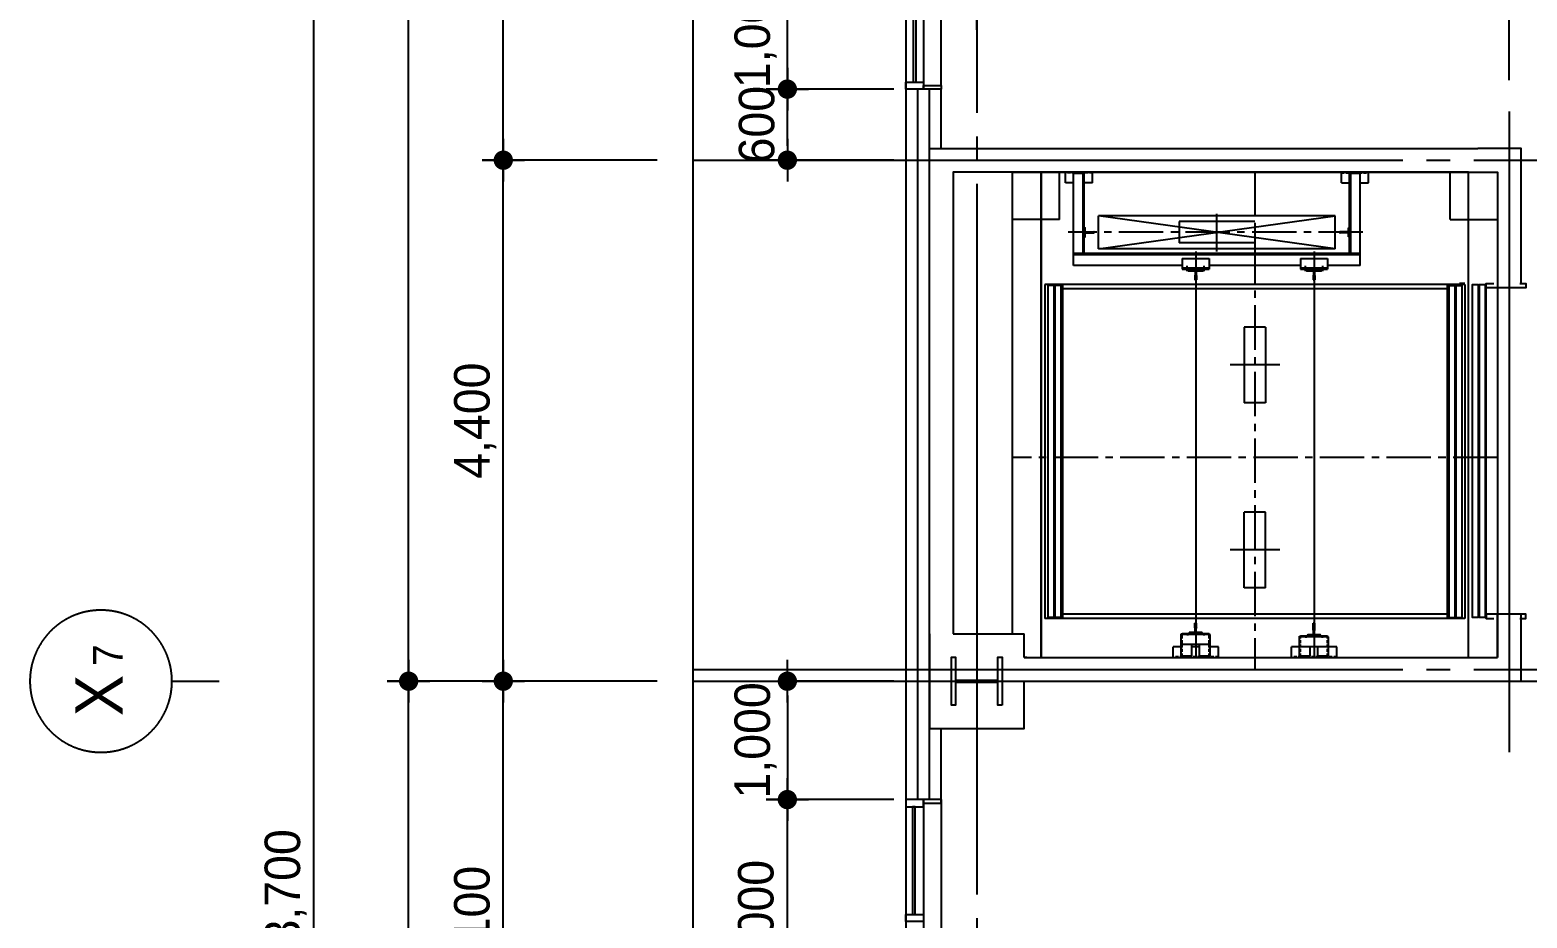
# Model space of a CAD drawing. Extents: x 14327773 to 14405935, y -1804798 to -1750552.
# Drawn here: x 14327773 to 14340423, y -1778549 to -1771049 of the extents above; entities that cross this region are included whole.
import ezdxf

# ---------------------------------------------------------------- set-up
doc = ezdxf.new("R2010")
doc.units = 0
doc.header["$LTSCALE"] = 100
doc.header["$MEASUREMENT"] = 0
doc.header["$PDSIZE"] = -10
for name, pattern in [('CEN', [66, 60, -2, 2, -2]), ('CENTER', [7.5, 5, -1, 0.5, -1]), ('CENTER2', [1.125, 0.75, -0.125, 0.125, -0.125]), ('HIDDEN', [0.375, 0.25, -0.125])]:
    doc.linetypes.add(name, pattern=pattern)
doc.layers.get('0').update_dxf_attribs({"linetype": 'CONTINUOUS'})
doc.layers.get('Defpoints').update_dxf_attribs({"linetype": 'CONTINUOUS'})
for name, color, linetype in [('0-내벽고정식', 7, 'CONTINUOUS'), ('AXIS', 7, 'CEN'), ('CEN', 1, 'CEN'), ('COL', 2, 'CONTINUOUS'), ('col2', 3, 'CONTINUOUS'), ('DIM', 7, 'CONTINUOUS'), ('HOISTWAY', 9, 'CONTINUOUS'), ('WALL', 2, 'CONTINUOUS'), ('WALL-1', 7, 'CONTINUOUS'), ('WID', 4, 'CONTINUOUS'), ('WINE', 8, 'CONTINUOUS')]:
    doc.layers.add(name, color=color, linetype=linetype)
doc.styles.add('굴림', font='H2HDRM.TTF')
doc.styles.add('돋음', font='Dotum.ttf', dxfattribs={"height": 3})
doc.dimstyles.new('DIM100', dxfattribs={"dimtxt": 300, "dimasz": 120, "dimexe": 1, "dimexo": 100, "dimgap": 60, "dimtad": 1, "dimdec": 4, "dimzin": 0, "dimdsep": 46, "dimlunit": 6, "dimtxsty": '굴림', "dimblk": 'DOTT', "dimcen": 0.09, "dimadec": 0, "dimazin": 0, "dimtfac": 1, "dimtdec": 4, "dimtofl": 0, "dimtmove": 2, "dimatfit": 2, "dimldrblk": 'DOTT', "dimfxl": 1, "dimtolj": 1, "dimtzin": 0, "dimarcsym": 0})
doc.dimstyles.new('DIM50', dxfattribs={"dimscale": 50, "dimtxt": 3, "dimasz": 1.2, "dimexe": 1, "dimexo": 1, "dimgap": 0.6, "dimtad": 1, "dimdec": 4, "dimzin": 0, "dimdsep": 46, "dimlunit": 6, "dimtxsty": '굴림', "dimblk": 'DOTT', "dimcen": 0.09, "dimadec": 0, "dimazin": 0, "dimtfac": 1, "dimtdec": 4, "dimtofl": 0, "dimtmove": 2, "dimatfit": 2, "dimldrblk": 'DOTT', "dimfxl": 1, "dimtolj": 1, "dimtzin": 0, "dimarcsym": 0})

# ---------------------------------------------------------------- blocks, each defined once
blk = doc.blocks.new('DOTT')
for p, q in [((0, 1.5), (0, -1.5)), ((-1.5, 0), (1.5, 0))]:
    blk.add_line(p, q)
at = {"color": 6, "const_width": 0.68}
blk.add_lwpolyline([(-0.34, 0, 1), (0.34, 0, 1)], format="xyb", close=True, dxfattribs=at)
blk = doc.blocks.new('*D25')
at = {"layer": 'Defpoints', "color": 0, "lineweight": -3}
for p in [(14330173, -1761549), (14333373, -1761549), (14333373, -1795249)]:
    blk.add_point(p, dxfattribs=at)
at = {"layer": 'DIM', "color": 7, "lineweight": -2}
for p, q in [((14333073, -1761549), (14330073, -1761549)), ((14330173, -1795129), (14330173, -1761669)), ((14333073, -1795249), (14330073, -1795249))]:
    blk.add_line(p, q, dxfattribs=at)
at = {"layer": 'DIM', "color": 7, "lineweight": -2, "xscale": 120, "yscale": 120, "zscale": 120}
for p, rotation in [((14330173, -1761549), 90), ((14330173, -1795249), 270)]:
    blk.add_blockref('DOTT', p, dxfattribs=dict(at, rotation=rotation))
at = {"layer": 'DIM', "color": 3, "insert": (14329934, -1778399), "char_height": 300, "attachment_point": 5, "rotation": 90, "style": '굴림'}
blk.add_mtext('\\A1;33,700', dxfattribs=at)
blk = doc.blocks.new('*D26')
at = {"layer": 'Defpoints', "color": 0, "lineweight": -3}
for p in [(14330973, -1761549), (14333373, -1761549), (14332223, -1776549)]:
    blk.add_point(p, dxfattribs=at)
at = {"layer": 'DIM', "color": 7, "lineweight": -2}
for p, q in [((14333073, -1761549), (14330873, -1761549)), ((14330973, -1776429), (14330973, -1761669)), ((14331923, -1776549), (14330873, -1776549))]:
    blk.add_line(p, q, dxfattribs=at)
at = {"layer": 'DIM', "color": 7, "lineweight": -2, "xscale": 120, "yscale": 120, "zscale": 120}
for p, rotation in [((14330973, -1761549), 90), ((14330973, -1776549), 270)]:
    blk.add_blockref('DOTT', p, dxfattribs=dict(at, rotation=rotation))
at = {"layer": 'DIM', "color": 3, "insert": (14330735, -1769049), "char_height": 300, "attachment_point": 5, "rotation": 90, "style": '굴림'}
blk.add_mtext('\\A1;15,000', dxfattribs=at)
blk = doc.blocks.new('*D27')
at = {"layer": 'Defpoints', "color": 0, "lineweight": -3}
for p in [(14331773, -1772149), (14333373, -1772149), (14333373, -1776549)]:
    blk.add_point(p, dxfattribs=at)
at = {"layer": 'DIM', "color": 7, "lineweight": -2}
for p, q in [((14333073, -1772149), (14331673, -1772149)), ((14331773, -1776429), (14331773, -1772269)), ((14333073, -1776549), (14331673, -1776549))]:
    blk.add_line(p, q, dxfattribs=at)
at = {"layer": 'DIM', "color": 7, "lineweight": -2, "xscale": 120, "yscale": 120, "zscale": 120}
for p, rotation in [((14331773, -1772149), 90), ((14331773, -1776549), 270)]:
    blk.add_blockref('DOTT', p, dxfattribs=dict(at, rotation=rotation))
at = {"layer": 'DIM', "color": 3, "insert": (14331535, -1774349), "char_height": 300, "attachment_point": 5, "rotation": 90, "style": '굴림'}
blk.add_mtext('\\A1;4,400', dxfattribs=at)
blk = doc.blocks.new('*D28')
at = {"layer": 'Defpoints', "color": 0, "lineweight": -3}
for p in [(14330973, -1776549), (14333373, -1776549), (14333373, -1791549)]:
    blk.add_point(p, dxfattribs=at)
at = {"layer": 'DIM', "color": 7, "lineweight": -2}
for p, q in [((14333073, -1776549), (14330873, -1776549)), ((14330973, -1791429), (14330973, -1776669)), ((14333073, -1791549), (14330873, -1791549))]:
    blk.add_line(p, q, dxfattribs=at)
at = {"layer": 'DIM', "color": 7, "lineweight": -2, "xscale": 120, "yscale": 120, "zscale": 120}
for p, rotation in [((14330973, -1776549), 90), ((14330973, -1791549), 270)]:
    blk.add_blockref('DOTT', p, dxfattribs=dict(at, rotation=rotation))
at = {"layer": 'DIM', "color": 3, "insert": (14330735, -1784049), "char_height": 300, "attachment_point": 5, "rotation": 90, "style": '굴림'}
blk.add_mtext('\\A1;15,000', dxfattribs=at)
blk = doc.blocks.new('*D30')
at = {"layer": 'Defpoints', "color": 0, "lineweight": -3}
for p in [(14331773, -1776549), (14333373, -1776549), (14333373, -1780649)]:
    blk.add_point(p, dxfattribs=at)
at = {"layer": 'DIM', "color": 7, "lineweight": -2}
for p, q in [((14333073, -1776549), (14331673, -1776549)), ((14331773, -1780529), (14331773, -1776669)), ((14333073, -1780649), (14331673, -1780649))]:
    blk.add_line(p, q, dxfattribs=at)
at = {"layer": 'DIM', "color": 7, "lineweight": -2, "xscale": 120, "yscale": 120, "zscale": 120}
for p, rotation in [((14331773, -1776549), 90), ((14331773, -1780649), 270)]:
    blk.add_blockref('DOTT', p, dxfattribs=dict(at, rotation=rotation))
at = {"layer": 'DIM', "color": 3, "insert": (14331535, -1778599), "char_height": 300, "attachment_point": 5, "rotation": 90, "style": '굴림'}
blk.add_mtext('\\A1;4,100', dxfattribs=at)
blk = doc.blocks.new('*D133')
at = {"layer": 'Defpoints', "color": 0, "lineweight": -3, "ltscale": 3}
for p in [(14335173, -1776549), (14334173, -1777549), (14335173, -1777549)]:
    blk.add_point(p, dxfattribs=at)
at = {"layer": 'DIM', "color": 7, "lineweight": -2, "ltscale": 3}
for p, q in [((14335073, -1776549), (14334172, -1776549)), ((14334173, -1776669), (14334173, -1777429)), ((14335073, -1777549), (14334172, -1777549))]:
    blk.add_line(p, q, dxfattribs=at)
at = {"layer": 'DIM', "color": 7, "lineweight": -2, "ltscale": 3, "xscale": 120, "yscale": 120, "zscale": 120}
for p, rotation in [((14334173, -1776549), 90), ((14334173, -1777549), 270)]:
    blk.add_blockref('DOTT', p, dxfattribs=dict(at, rotation=rotation))
at = {"layer": 'DIM', "color": 3, "ltscale": 3, "insert": (14333904, -1777049), "char_height": 300, "attachment_point": 5, "rotation": 90, "style": '굴림'}
blk.add_mtext('\\A1;1,000', dxfattribs=at)
blk = doc.blocks.new('*D134')
at = {"layer": 'Defpoints', "color": 0, "lineweight": -3, "ltscale": 3}
for p in [(14334173, -1777549), (14335173, -1777549), (14335173, -1779549)]:
    blk.add_point(p, dxfattribs=at)
at = {"layer": 'DIM', "color": 7, "lineweight": -2, "ltscale": 3}
for p, q in [((14335073, -1777549), (14334172, -1777549)), ((14334173, -1779429), (14334173, -1777669)), ((14335073, -1779549), (14334172, -1779549))]:
    blk.add_line(p, q, dxfattribs=at)
at = {"layer": 'DIM', "color": 7, "lineweight": -2, "ltscale": 3, "xscale": 120, "yscale": 120, "zscale": 120}
for p, rotation in [((14334173, -1777549), 90), ((14334173, -1779549), 270)]:
    blk.add_blockref('DOTT', p, dxfattribs=dict(at, rotation=rotation))
at = {"layer": 'DIM', "color": 3, "ltscale": 3, "insert": (14333934, -1778549), "char_height": 300, "attachment_point": 5, "rotation": 90, "style": '굴림'}
blk.add_mtext('\\A1;2,000', dxfattribs=at)
blk = doc.blocks.new('*D137')
at = {"layer": 'Defpoints', "color": 0, "lineweight": -3, "ltscale": 3}
for p in [(14334173, -1771549), (14335173, -1771549), (14335173, -1772149)]:
    blk.add_point(p, dxfattribs=at)
at = {"layer": 'DIM', "color": 7, "lineweight": -2, "ltscale": 3}
for p, q in [((14335073, -1771549), (14334172, -1771549)), ((14334173, -1772029), (14334173, -1771669)), ((14335073, -1772149), (14334172, -1772149))]:
    blk.add_line(p, q, dxfattribs=at)
at = {"layer": 'DIM', "color": 7, "lineweight": -2, "ltscale": 3, "xscale": 120, "yscale": 120, "zscale": 120}
for p, rotation in [((14334173, -1771549), 90), ((14334173, -1772149), 270)]:
    blk.add_blockref('DOTT', p, dxfattribs=dict(at, rotation=rotation))
at = {"layer": 'DIM', "color": 3, "ltscale": 3, "insert": (14333915, -1771849), "char_height": 300, "attachment_point": 5, "rotation": 90, "style": '굴림'}
blk.add_mtext('\\A1;600', dxfattribs=at)
blk = doc.blocks.new('BOMBOM_S')
at = {"color": 7}
blk.add_line((0, 0.4), (0, 0), dxfattribs=at)
blk.add_lwpolyline([(-0.6, 1, 1), (0.6, 1, 1), (-0.6, 1, 1)], format="xyb", dxfattribs=at)
at = {"color": 1, "style": '돋음'}
for tag, p, height in [('X', (-0.295, 0.816), 0.4), ('N', (0.129, 0.816), 0.25)]:
    blk.add_attdef(tag, p, '', height=height, dxfattribs=at)
blk = doc.blocks.new('*D159')
at = {"layer": 'Defpoints', "color": 0, "lineweight": -3}
for p in [(14331773, -1761549), (14333373, -1761549), (14333373, -1772149)]:
    blk.add_point(p, dxfattribs=at)
at = {"layer": 'DIM', "color": 7, "lineweight": -2}
for p, q in [((14333073, -1761549), (14331673, -1761549)), ((14331773, -1772029), (14331773, -1761669)), ((14333073, -1772149), (14331673, -1772149))]:
    blk.add_line(p, q, dxfattribs=at)
at = {"layer": 'DIM', "color": 7, "lineweight": -2, "xscale": 120, "yscale": 120, "zscale": 120}
for p, rotation in [((14331773, -1761549), 90), ((14331773, -1772149), 270)]:
    blk.add_blockref('DOTT', p, dxfattribs=dict(at, rotation=rotation))
at = {"layer": 'DIM', "color": 3, "insert": (14331534, -1766849), "char_height": 300, "attachment_point": 5, "rotation": 90, "style": '굴림'}
blk.add_mtext('\\A1;10,600', dxfattribs=at)
blk = doc.blocks.new('aw-1000-300')
at = {"layer": 'WID', "color": 8}
for p, q in [((970, 300), (0, 300)), ((0, 150), (1000, 150)), ((0, 0), (1000, 0))]:
    blk.add_line(p, q, dxfattribs=at)
at = {"layer": 'WID'}
for points in [[(0, 300), (30, 300), (30, 150), (0, 150)], [(970, 300), (1000, 300), (1000, 150), (970, 150)], [(60, 150), (0, 150), (0, 0), (60, 0)], [(940, 150), (1000, 150), (1000, 0), (940, 0)], [(60, 63), (940, 63), (940, 87), (60, 87)]]:
    blk.add_lwpolyline(points, close=True, dxfattribs=at)
blk = doc.blocks.new('*D178')
at = {"layer": 'Defpoints', "color": 0, "lineweight": -3, "ltscale": 3}
for p in [(14334173, -1770549), (14335173, -1770549), (14335173, -1771549)]:
    blk.add_point(p, dxfattribs=at)
at = {"layer": 'DIM', "color": 7, "lineweight": -2, "ltscale": 3}
for p, q in [((14335073, -1770549), (14334172, -1770549)), ((14334173, -1771429), (14334173, -1770669)), ((14335073, -1771549), (14334172, -1771549))]:
    blk.add_line(p, q, dxfattribs=at)
at = {"layer": 'DIM', "color": 7, "lineweight": -2, "ltscale": 3, "xscale": 120, "yscale": 120, "zscale": 120}
for p, rotation in [((14334173, -1770549), 90), ((14334173, -1771549), 270)]:
    blk.add_blockref('DOTT', p, dxfattribs=dict(at, rotation=rotation))
at = {"layer": 'DIM', "color": 3, "ltscale": 3, "insert": (14333904, -1771049), "char_height": 300, "attachment_point": 5, "rotation": 90, "style": '굴림'}
blk.add_mtext('\\A1;1,000', dxfattribs=at)
blk = doc.blocks.new('*D186')
at = {"layer": 'Defpoints', "color": 0, "lineweight": -3}
for p in [(14340273, -1770549), (14335773, -1771349), (14340273, -1771773)]:
    blk.add_point(p, dxfattribs=at)
at = {"layer": 'DIM', "color": 7, "lineweight": -2}
for p, q in [((14335773, -1771049), (14335773, -1770449)), ((14340273, -1771473), (14340273, -1770449)), ((14335893, -1770549), (14340153, -1770549))]:
    blk.add_line(p, q, dxfattribs=at)
at = {"layer": 'DIM', "color": 7, "lineweight": -2, "xscale": 120, "yscale": 120, "zscale": 120, "rotation": 180}
blk.add_blockref('DOTT', (14335773, -1770549), dxfattribs=at)
at = {"layer": 'DIM', "color": 7, "lineweight": -2, "xscale": 120, "yscale": 120, "zscale": 120}
blk.add_blockref('DOTT', (14340273, -1770549), dxfattribs=at)
at = {"layer": 'DIM', "color": 3, "insert": (14338023, -1770311), "char_height": 300, "attachment_point": 5, "style": '굴림'}
blk.add_mtext('\\A1;4,500', dxfattribs=at)
blk = doc.blocks.new('*D187')
at = {"layer": 'Defpoints', "color": 0, "lineweight": -3}
for p in [(14345773, -1770549), (14340273, -1771773), (14345773, -1771773)]:
    blk.add_point(p, dxfattribs=at)
at = {"layer": 'DIM', "color": 7, "lineweight": -2}
for p, q in [((14340273, -1771473), (14340273, -1770449)), ((14345773, -1771473), (14345773, -1770449)), ((14340393, -1770549), (14345653, -1770549))]:
    blk.add_line(p, q, dxfattribs=at)
at = {"layer": 'DIM', "color": 7, "lineweight": -2, "xscale": 120, "yscale": 120, "zscale": 120, "rotation": 180}
blk.add_blockref('DOTT', (14340273, -1770549), dxfattribs=at)
at = {"layer": 'DIM', "color": 7, "lineweight": -2, "xscale": 120, "yscale": 120, "zscale": 120}
blk.add_blockref('DOTT', (14345773, -1770549), dxfattribs=at)
at = {"layer": 'DIM', "color": 3, "insert": (14343023, -1770311), "char_height": 300, "attachment_point": 5, "style": '굴림'}
blk.add_mtext('\\A1;5,500', dxfattribs=at)

msp = doc.modelspace()

# ---------------------------------------------------------------- linework, layer by layer
at = {"linetype": 'Continuous'}
for p, q in [((14336592.2125, -1772259.19177), (14336682.2125, -1772259.19177)), ((14339014.2125, -1772259.19177), (14338924.2125, -1772259.19177)), ((14337654.78091, -1776258.9402), (14337591.64315, -1776258.9402)), ((14338654.7809, -1776258.9402), (14338591.64315, -1776258.9402)), ((14338654.7809, -1776258.9402), (14338591.64315, -1776258.9402))]:
    msp.add_line(p, q, dxfattribs=at)
for p, q in [((14339898.21251, -1773191.19177), (14339851.92742, -1773191.19177)), ((14340173.21251, -1776349.19178), (14340173.21251, -1775983.11055)), ((14336195.71251, -1776348.9402), (14336173.21251, -1776348.9402))]:
    msp.add_line(p, q)
at = {"layer": '0-내벽고정식'}
for p, q in [((14335473.21251, -1772049.19177), (14335473.21251, -1771549.19177)), ((14335473.21251, -1777549.19177), (14335473.21251, -1776949.19177))]:
    msp.add_line(p, q, dxfattribs=at)
at = {"layer": 'CEN', "linetype": 'CEN'}
for p, q in [((14335773.21251, -1759149.19177), (14335773.21251, -1799049.19177)), ((14335773.21251, -1759149.19177), (14335773.21251, -1799049.19177)), ((14340273.21251, -1771736.57458), (14340273.21251, -1777149.19177)), ((14333373.21251, -1772149.19177), (14340773.21251, -1772149.19177)), ((14333373.21251, -1776449.19178), (14340773.21251, -1776449.19178)), ((14333373.21251, -1776549.19177), (14397373.21251, -1776549.19177))]:
    msp.add_line(p, q, dxfattribs=at)
at = {"layer": 'COL'}
for p, q in [((14335573.21251, -1776149.19177), (14336173.21251, -1776149.19177)), ((14336173.21251, -1776348.9402), (14340173.21251, -1776349.19178)), ((14336173.21251, -1776549.19178), (14340008.21251, -1776549.19178))]:
    msp.add_line(p, q, dxfattribs=at)
for points in [[(14335373.21251, -1776149.19177), (14335373.21251, -1776949.19177), (14336173.21251, -1776949.19177), (14336173.21251, -1776549.19177)], [(14336173.21251, -1776348.9402), (14336173.21251, -1776149.19177)]]:
    msp.add_lwpolyline(points, dxfattribs=at)
at = {"layer": 'col2'}
msp.add_lwpolyline([(14335987.21251, -1776752.69177), (14335952.21251, -1776752.69177), (14335952.21251, -1776559.19177), (14335594.21251, -1776559.19177), (14335594.21251, -1776752.69177), (14335559.21251, -1776752.69177), (14335559.21251, -1776345.69177), (14335594.21251, -1776345.69177), (14335594.21251, -1776539.19177), (14335952.21251, -1776539.19177), (14335952.21251, -1776345.69177), (14335987.21251, -1776345.69177)], close=True, dxfattribs=at)
at = {"layer": 'Defpoints'}
for p, q in [((14336073.21251, -1772249.19177), (14336073.21251, -1775812.44709)), ((14336318.21251, -1772249.19177), (14336073.21251, -1772249.19177)), ((14336318.21251, -1775812.44709), (14336318.21251, -1772249.19177)), ((14336473.21252, -1772649.19177), (14336473.21252, -1772249.19177)), ((14339773.2125, -1772649.19177), (14339773.2125, -1772249.19177)), ((14339928.21251, -1775812.44709), (14339928.21251, -1772249.19177)), ((14339928.21251, -1772249.19177), (14340173.21251, -1772249.19177)), ((14340173.21251, -1772249.19177), (14340173.21251, -1775983.11055)), ((14336473.21252, -1772649.19177), (14336073.21252, -1772649.19177)), ((14338123.2125, -1772668.19177), (14337483.2125, -1772668.19177)), ((14337483.2125, -1772668.19177), (14337483.2125, -1772848.19177)), ((14338123.2125, -1772678.19177), (14338123.2125, -1772838.19177)), ((14339773.2125, -1772649.19177), (14340173.2125, -1772649.19177)), ((14338123.2125, -1772848.19177), (14337483.2125, -1772848.19177)), ((14337623.2125, -1772919.58154), (14337623.2125, -1775812.44709)), ((14338623.2125, -1772919.58154), (14338623.2125, -1775812.44709)), ((14338033.2125, -1773558.19177), (14338033.2125, -1774198.19177)), ((14338213.2125, -1773558.19177), (14338033.2125, -1773558.19177)), ((14338213.2125, -1773558.19177), (14338213.2125, -1774198.19177)), ((14338333.2125, -1773878.19177), (14337913.2125, -1773878.19177)), ((14338333.2125, -1773878.19177), (14337913.2125, -1773878.19177)), ((14338213.2125, -1774198.19177), (14338033.2125, -1774198.19177)), ((14338033.2125, -1775760.19177), (14338033.2125, -1775120.19177)), ((14338213.2125, -1775120.19177), (14338033.2125, -1775120.19177)), ((14338213.2125, -1775760.19177), (14338213.2125, -1775120.19177)), ((14338333.2125, -1775440.19177), (14337913.2125, -1775440.19177)), ((14338333.2125, -1775440.19177), (14337913.2125, -1775440.19177)), ((14338213.2125, -1775760.19177), (14338033.2125, -1775760.19177)), ((14336073.21251, -1775812.19551), (14336073.21251, -1776149.19177)), ((14336318.21251, -1776349.19178), (14336318.21251, -1775812.44709)), ((14337623.2125, -1775812.19551), (14337623.2125, -1776348.9402)), ((14338623.2125, -1775812.19551), (14338623.2125, -1776348.9402)), ((14339928.21251, -1776348.9402), (14339928.21251, -1775812.19551)), ((14340173.21251, -1775983.11055), (14340173.21251, -1776348.9402)), ((14336173.21251, -1776348.9402), (14336318.21251, -1776348.9402))]:
    msp.add_line(p, q, dxfattribs=at)
at = {"layer": 'Defpoints', "color": 76}
msp.add_lwpolyline([(14333373.21251, -1799049.19177), (14397373.21251, -1799049.19177), (14397373.21251, -1759149.19177), (14333373.21251, -1759149.19177)], close=True, dxfattribs=at)
at = {"layer": 'Defpoints'}
for points in [[(14339928.21251, -1775812.44709), (14339928.21251, -1772249.19177), (14336318.21251, -1772249.19177), (14336318.21251, -1775812.44709)], [(14336318.21251, -1775812.19551), (14336318.21251, -1776348.9402), (14339928.21251, -1776348.9402), (14339928.21251, -1775812.19551)]]:
    msp.add_lwpolyline(points, dxfattribs=at)
at = {"layer": 'HOISTWAY'}
for p, q in [((14336318.21251, -1775812.44709), (14336318.21251, -1772249.19177)), ((14336522.2125, -1772339.19177), (14336522.2125, -1772249.19177)), ((14336592.2125, -1772938.19177), (14336592.2125, -1772259.19177)), ((14336592.2125, -1773038.19177), (14336592.2125, -1772259.19177)), ((14336682.2125, -1772259.19177), (14336592.2125, -1772259.19177)), ((14336682.2125, -1772938.19177), (14336682.2125, -1772259.19177)), ((14336752.2125, -1772339.19177), (14336752.2125, -1772249.19177)), ((14338854.2125, -1772339.19177), (14338854.2125, -1772249.19177)), ((14338924.2125, -1772938.19177), (14338924.2125, -1772259.19177)), ((14338924.2125, -1772259.19177), (14339014.2125, -1772259.19177)), ((14339014.2125, -1773038.19177), (14339014.2125, -1772259.19177)), ((14339084.2125, -1772339.19177), (14339084.2125, -1772249.19177)), ((14336592.2125, -1772339.19177), (14336522.2125, -1772339.19177)), ((14336752.2125, -1772339.19177), (14336682.2125, -1772339.19177)), ((14338854.2125, -1772339.19177), (14338924.2125, -1772339.19177)), ((14339014.2125, -1772339.19177), (14339084.2125, -1772339.19177)), ((14338803.2125, -1772618.19177), (14336803.2125, -1772618.19177)), ((14336803.2125, -1772898.19177), (14336803.2125, -1772618.19177)), ((14338803.2125, -1772898.19177), (14338803.2125, -1772618.19177)), ((14336682.2125, -1772719.19177), (14336689.2125, -1772719.19177)), ((14336690.7125, -1772753.19177), (14336690.7125, -1772720.69177)), ((14336690.7125, -1772795.69177), (14336690.7125, -1772763.19177)), ((14336692.2125, -1772754.69177), (14336710.7125, -1772754.69177)), ((14336692.2125, -1772761.69177), (14336710.7125, -1772761.69177)), ((14336712.2125, -1772753.19177), (14336762.7125, -1772753.19177)), ((14336712.2125, -1772763.19177), (14336762.7125, -1772763.19177)), ((14336764.2125, -1772761.69177), (14336764.2125, -1772754.69177)), ((14338842.2125, -1772761.69177), (14338842.2125, -1772754.69177)), ((14338894.2125, -1772753.19177), (14338843.7125, -1772753.19177)), ((14338894.2125, -1772763.19177), (14338843.7125, -1772763.19177)), ((14338914.2125, -1772754.69177), (14338895.7125, -1772754.69177)), ((14338914.2125, -1772761.69177), (14338895.7125, -1772761.69177)), ((14338915.7125, -1772753.19177), (14338915.7125, -1772720.69177)), ((14338915.7125, -1772795.69177), (14338915.7125, -1772763.19177)), ((14338924.2125, -1772719.19177), (14338917.2125, -1772719.19177)), ((14339928.21251, -1775812.44709), (14339928.21251, -1772649.19177)), ((14336682.2125, -1772797.19177), (14336689.2125, -1772797.19177)), ((14338924.2125, -1772797.19177), (14338917.2125, -1772797.19177)), ((14339014.2125, -1772938.19177), (14336592.2125, -1772938.19177)), ((14338803.2125, -1772898.19177), (14336803.2125, -1772898.19177)), ((14337508.2125, -1772978.19177), (14337738.2125, -1772978.19177)), ((14337508.2125, -1772978.19177), (14337508.2125, -1773068.19177)), ((14337738.2125, -1772978.19177), (14337738.2125, -1773068.19177)), ((14338508.2125, -1772978.19177), (14338738.2125, -1772978.19177)), ((14338508.2125, -1772978.19177), (14338508.2125, -1773068.19177)), ((14338738.2125, -1772978.19177), (14338738.2125, -1773068.19177)), ((14337508.2125, -1773038.19177), (14336592.2125, -1773038.19177)), ((14337508.2125, -1773068.19177), (14337738.2125, -1773068.19177)), ((14337559.7125, -1773068.19177), (14337559.7125, -1773080.94177)), ((14337562.9625, -1773084.19177), (14337615.2125, -1773084.19177)), ((14337615.2125, -1773122.69985), (14337615.2125, -1773159.19177)), ((14337618.4625, -1773087.44177), (14337618.4625, -1773119.44985)), ((14337627.9625, -1773087.44177), (14337627.9625, -1773119.44985)), ((14337631.2125, -1773084.19177), (14337683.4625, -1773084.19177)), ((14337631.2125, -1773122.69985), (14337631.2125, -1773159.19177)), ((14337686.7125, -1773068.19177), (14337686.7125, -1773080.94177)), ((14338508.2125, -1773038.19177), (14337738.2125, -1773038.19177)), ((14338508.2125, -1773038.19177), (14337837.97846, -1773038.19177)), ((14338508.2125, -1773068.19177), (14338738.2125, -1773068.19177)), ((14338559.7125, -1773068.19177), (14338559.7125, -1773080.94177)), ((14338562.9625, -1773084.19177), (14338615.2125, -1773084.19177)), ((14338615.2125, -1773122.69985), (14338615.2125, -1773159.19177)), ((14338618.4625, -1773087.44177), (14338618.4625, -1773119.44985)), ((14338627.9625, -1773087.44177), (14338627.9625, -1773119.44985)), ((14338631.2125, -1773084.19177), (14338683.4625, -1773084.19177)), ((14338631.2125, -1773122.69985), (14338631.2125, -1773159.19177)), ((14338686.7125, -1773068.19177), (14338686.7125, -1773080.94177)), ((14339014.2125, -1773038.19177), (14338738.2125, -1773038.19177)), ((14336348.21251, -1773199.19177), (14336348.21251, -1775812.44709)), ((14339898.21251, -1773199.19177), (14336348.21251, -1773199.19177)), ((14336375.21251, -1773207.19177), (14336375.21251, -1775812.44709)), ((14336425.21251, -1773207.19177), (14336375.21251, -1773207.19177)), ((14336425.21251, -1773207.19177), (14336425.21251, -1775812.44709)), ((14336433.21251, -1773207.19177), (14336433.21251, -1775812.44709)), ((14336483.21251, -1773207.19177), (14336433.21251, -1773207.19177)), ((14336483.21251, -1773207.19177), (14336483.21251, -1775812.44709)), ((14336498.21251, -1773199.19177), (14336498.21251, -1775812.44709)), ((14339748.21251, -1773234.19177), (14336498.21251, -1773234.19177)), ((14337615.2125, -1773159.19177), (14337631.2125, -1773159.19177)), ((14338615.2125, -1773159.19177), (14338631.2125, -1773159.19177)), ((14339748.21251, -1773199.19177), (14339748.21251, -1775812.44709)), ((14339763.21251, -1773207.19177), (14339763.21251, -1775812.44709)), ((14339763.21251, -1773207.19177), (14339813.21251, -1773207.19177)), ((14339813.21251, -1773207.19177), (14339813.21251, -1775812.44709)), ((14339821.21251, -1773207.19177), (14339821.21251, -1775812.44709)), ((14339821.21251, -1773207.19177), (14339871.21251, -1773207.19177)), ((14339871.21251, -1773207.19177), (14339871.21251, -1775812.44709)), ((14339898.21251, -1773199.19177), (14339898.21251, -1775812.44709)), ((14340078.21251, -1775983.9402), (14340078.21251, -1773191.19177)), ((14336318.21251, -1776348.94932), (14336318.21251, -1775912.44709)), ((14336348.21251, -1775812.19551), (14336348.21251, -1776018.9402)), ((14336375.21251, -1775812.19551), (14336375.21251, -1776010.9402)), ((14336425.21251, -1775812.19551), (14336425.21251, -1776010.9402)), ((14336433.21251, -1775812.19551), (14336433.21251, -1776010.9402)), ((14336483.21251, -1775812.19551), (14336483.21251, -1776010.9402)), ((14336498.21251, -1775812.19551), (14336498.21251, -1776018.9402)), ((14339748.21251, -1775812.19551), (14339748.21251, -1776018.9402)), ((14339763.21251, -1775812.19551), (14339763.21251, -1776010.9402)), ((14339813.21251, -1775812.19551), (14339813.21251, -1776010.9402)), ((14339821.21251, -1775812.19551), (14339821.21251, -1776010.9402)), ((14339871.21251, -1775812.19551), (14339871.21251, -1776010.9402)), ((14339898.21251, -1775812.19551), (14339898.21251, -1776018.9402)), ((14339928.21251, -1776348.9402), (14339928.21251, -1775812.19551)), ((14340078.21251, -1776018.11055), (14340078.21251, -1775925.85897)), ((14339898.21251, -1776018.9402), (14336348.21251, -1776018.9402)), ((14336425.21251, -1776010.9402), (14336375.21251, -1776010.9402)), ((14336483.21251, -1776010.9402), (14336433.21251, -1776010.9402)), ((14339748.21251, -1775983.9402), (14336498.21251, -1775983.9402)), ((14337615.21257, -1776098.93988), (14337615.21257, -1776058.9402)), ((14337631.21244, -1776058.9402), (14337615.21257, -1776058.9402)), ((14337631.21244, -1776098.93988), (14337631.21244, -1776058.9402)), ((14338631.21244, -1776058.9402), (14338615.21257, -1776058.9402)), ((14338615.21257, -1776117.93988), (14338615.21257, -1776058.9402)), ((14338631.21244, -1776117.93988), (14338631.21244, -1776058.9402)), ((14339763.21251, -1776010.9402), (14339813.21251, -1776010.9402)), ((14339821.21251, -1776010.9402), (14339871.21251, -1776010.9402)), ((14337501.64315, -1776338.9402), (14337501.64315, -1776149.93946)), ((14337501.64315, -1776149.93946), (14337722.49382, -1776149.93946)), ((14337738.21203, -1776149.93946), (14337508.21203, -1776149.93946)), ((14337566.21298, -1776149.93946), (14337566.21298, -1776142.18949)), ((14337615.21257, -1776138.93955), (14337569.46292, -1776138.93955)), ((14337618.46254, -1776135.68958), (14337618.46254, -1776102.18986)), ((14337627.96247, -1776135.68958), (14337627.96247, -1776102.18986)), ((14337676.96206, -1776138.93955), (14337631.21244, -1776138.93955)), ((14337680.21203, -1776149.93946), (14337680.21203, -1776142.18952)), ((14337744.78091, -1776338.9402), (14337744.78091, -1776155.93946)), ((14338501.64315, -1776338.9402), (14338501.64315, -1776168.93946)), ((14338501.64315, -1776168.93946), (14338722.49382, -1776168.93946)), ((14338738.21203, -1776168.93946), (14338508.21203, -1776168.93946)), ((14338566.21298, -1776168.93946), (14338566.21298, -1776161.18949)), ((14338615.21257, -1776157.93955), (14338569.46292, -1776157.93955)), ((14338618.46254, -1776154.68958), (14338618.46254, -1776121.18986)), ((14338627.96247, -1776154.68958), (14338627.96247, -1776121.18986)), ((14338676.96206, -1776157.93955), (14338631.21244, -1776157.93955)), ((14338680.21203, -1776168.93946), (14338680.21203, -1776161.18952)), ((14338744.7809, -1776338.9402), (14338744.7809, -1776174.93946)), ((14337501.64363, -1776258.9402), (14337431.64363, -1776258.9402)), ((14337431.64363, -1776348.9402), (14337431.64363, -1776258.9402)), ((14337738.21203, -1776239.9402), (14337508.21203, -1776239.9402)), ((14337591.64315, -1776338.9402), (14337591.64315, -1776239.9402)), ((14337654.78091, -1776338.9402), (14337654.78091, -1776239.9402)), ((14337814.78138, -1776258.9402), (14337744.78138, -1776258.9402)), ((14337814.78138, -1776348.9402), (14337814.78138, -1776258.9402)), ((14338431.64363, -1776348.9402), (14338431.64363, -1776258.9402)), ((14338501.64363, -1776258.9402), (14338431.64363, -1776258.9402)), ((14338738.21203, -1776258.9402), (14338508.21203, -1776258.9402)), ((14338591.64315, -1776338.9402), (14338591.64315, -1776258.9402)), ((14338654.7809, -1776338.9402), (14338654.7809, -1776258.9402)), ((14338814.78138, -1776258.9402), (14338744.78138, -1776258.9402)), ((14338814.78138, -1776348.9402), (14338814.78138, -1776258.9402)), ((14337591.64363, -1776338.9402), (14337501.64363, -1776338.9402)), ((14337744.78138, -1776338.9402), (14337654.78091, -1776338.9402)), ((14338591.64363, -1776338.9402), (14338501.64363, -1776338.9402)), ((14338744.78138, -1776338.9402), (14338654.7809, -1776338.9402))]:
    msp.add_line(p, q, dxfattribs=at)
at = {"layer": 'HOISTWAY', "color": 6, "linetype": 'HIDDEN'}
for p, q in [((14336752.2125, -1772255.76065), (14336522.2125, -1772255.76065)), ((14338854.2125, -1772255.76065), (14339084.2125, -1772255.76065)), ((14337508.21203, -1776338.9402), (14337508.21203, -1776149.93946)), ((14337738.21203, -1776338.9402), (14337738.21203, -1776149.93946)), ((14338508.21203, -1776338.9402), (14338508.21203, -1776168.93946)), ((14338738.21203, -1776338.9402), (14338738.21203, -1776168.93946)), ((14337814.78138, -1776342.37132), (14337431.64363, -1776342.37132)), ((14338814.78138, -1776342.37132), (14338431.64363, -1776342.37132))]:
    msp.add_line(p, q, dxfattribs=at)
at = {"layer": 'HOISTWAY', "color": 6}
for p, q in [((14336672.2125, -1772938.19177), (14336672.2125, -1772259.19177)), ((14338934.2125, -1772938.19177), (14338934.2125, -1772259.19177)), ((14339014.2125, -1772948.19177), (14336592.2125, -1772948.19177)), ((14337508.2125, -1773058.19177), (14337738.2125, -1773058.19177)), ((14338508.2125, -1773058.19177), (14338738.2125, -1773058.19177)), ((14337744.78091, -1776155.93946), (14337508.21203, -1776155.93946)), ((14338744.7809, -1776174.93946), (14338508.21203, -1776174.93946))]:
    msp.add_line(p, q, dxfattribs=at)
at = {"layer": 'HOISTWAY', "color": 1, "linetype": 'CENTER2', "ltscale": 5}
for p, q in [((14338123.2125, -1772249.19177), (14338123.2125, -1776449.19177)), ((14339036.94722, -1772758.19177), (14336547.09955, -1772758.19177)), ((14339036.94722, -1772758.19177), (14336547.09955, -1772758.19177)), ((14340173.21251, -1774659.19177), (14336073.21251, -1774659.19177))]:
    msp.add_line(p, q, dxfattribs=at)
at = {"layer": 'HOISTWAY', "color": 5}
for p, q in [((14336803.2125, -1772898.19177), (14338803.2125, -1772618.19177)), ((14338803.2125, -1772898.19177), (14336803.2125, -1772618.19177))]:
    msp.add_line(p, q, dxfattribs=at)
at = {"layer": 'HOISTWAY', "color": 1, "linetype": 'CENTER'}
for p, q in [((14337803.2125, -1772919.91007), (14337803.2125, -1772601.57398)), ((14337550.2125, -1773086.07972), (14337550.2125, -1773041.64337)), ((14337696.2125, -1773085.68297), (14337696.2125, -1773041.24662)), ((14338550.2125, -1773086.07972), (14338550.2125, -1773041.64337)), ((14338696.2125, -1773085.68297), (14338696.2125, -1773041.24662)), ((14337555.21307, -1776143.13374), (14337555.21307, -1776163.13357)), ((14337691.21194, -1776143.13374), (14337691.21194, -1776163.13357)), ((14338555.21307, -1776162.13374), (14338555.21307, -1776182.13357)), ((14338691.21194, -1776162.13374), (14338691.21194, -1776182.13357))]:
    msp.add_line(p, q, dxfattribs=at)
at = {"layer": 'HOISTWAY'}
for points in [[(14339961.21251, -1775983.9402), (14339961.21251, -1773199.19177), (14340011.21251, -1773199.19177), (14340011.21251, -1775983.9402)], [(14340020.21251, -1775983.9402), (14340020.21251, -1773199.19177), (14340070.21251, -1773199.19177), (14340070.21251, -1775983.9402)], [(14340011.21251, -1775925.85897), (14340011.21251, -1776010.11055), (14339961.21251, -1776010.11055), (14339961.21251, -1775925.85897)], [(14340070.21251, -1775925.85897), (14340070.21251, -1776010.11055), (14340020.21251, -1776010.11055), (14340020.21251, -1775925.85897)]]:
    msp.add_lwpolyline(points, dxfattribs=at)
at = {"layer": 'HOISTWAY', "color": 4}
for points in [[(14340363.21251, -1773191.19177), (14340413.21251, -1773191.19177), (14340413.21251, -1773226.19177), (14340078.21251, -1773226.19177), (14340078.21251, -1773191.19177), (14340143.21251, -1773191.19177)], [(14340363.21251, -1776018.11055), (14340413.21251, -1776018.11055), (14340413.21251, -1775983.11055), (14340078.21251, -1775983.11055), (14340078.21251, -1776018.11055), (14340143.21251, -1776018.11055)]]:
    msp.add_lwpolyline(points, dxfattribs=at)
at = {"layer": 'HOISTWAY'}
for centre, radius, start, end in [((14336689.2125, -1772720.69177), 1.5, 0, 90), ((14336692.2125, -1772753.19177), 1.5, 180, 270), ((14336692.2125, -1772763.19177), 1.5, 90, 180), ((14336710.7125, -1772753.19177), 1.5, 270, 0), ((14336710.7125, -1772763.19177), 1.5, 0, 90), ((14336762.7125, -1772754.69177), 1.5, 0, 90), ((14336762.7125, -1772761.69177), 1.5, 270, 0), ((14338843.7125, -1772754.69177), 1.5, 90, 180), ((14338843.7125, -1772761.69177), 1.5, 180, 270), ((14338895.7125, -1772753.19177), 1.5, 180, 270), ((14338895.7125, -1772763.19177), 1.5, 90, 180), ((14338914.2125, -1772753.19177), 1.5, 270, 0), ((14338914.2125, -1772763.19177), 1.5, 0, 90), ((14338917.2125, -1772720.69177), 1.5, 90, 180), ((14336689.2125, -1772795.69177), 1.5, 270, 0), ((14338917.2125, -1772795.69177), 1.5, 180, 270), ((14337562.9625, -1773080.94177), 3.25, 180, 270), ((14337615.2125, -1773087.44177), 3.25, 0, 90), ((14337615.2125, -1773119.44985), 3.25, 270, 0), ((14337631.2125, -1773087.44177), 3.25, 90, 180), ((14337631.2125, -1773119.44985), 3.25, 180, 270), ((14337683.4625, -1773080.94177), 3.25, 270, 0), ((14338562.9625, -1773080.94177), 3.25, 180, 270), ((14338615.2125, -1773087.44177), 3.25, 0, 90), ((14338615.2125, -1773119.44985), 3.25, 270, 0), ((14338631.2125, -1773087.44177), 3.25, 90, 180), ((14338631.2125, -1773119.44985), 3.25, 180, 270), ((14338683.4625, -1773080.94177), 3.25, 270, 0), ((14337569.46295, -1776142.18952), 3.24997, 90, 180), ((14337615.21257, -1776102.18986), 3.24997, 0, 90), ((14337615.21257, -1776135.68958), 3.24997, 270, 0), ((14337631.21244, -1776102.18986), 3.24997, 90, 180), ((14337631.21244, -1776135.68958), 3.24997, 180, 270), ((14337676.96206, -1776142.18952), 3.24997, 0, 90), ((14338569.46295, -1776161.18952), 3.24997, 90, 180), ((14338615.21257, -1776121.18986), 3.24997, 0, 90), ((14338615.21257, -1776154.68958), 3.24997, 270, 0), ((14338631.21244, -1776121.18986), 3.24997, 90, 180), ((14338631.21244, -1776154.68958), 3.24997, 180, 270), ((14338676.96206, -1776161.18952), 3.24997, 0, 90)]:
    msp.add_arc(centre, radius, start, end, dxfattribs=at)
at = {"layer": 'WALL'}
for p, q in [((14336758.21251, -1772049.19177), (14340008.21251, -1772049.19177)), ((14336073.21251, -1772249.19177), (14340173.21251, -1772249.19177)), ((14340173.21251, -1772249.19177), (14340173.21251, -1773226.19177))]:
    msp.add_line(p, q, dxfattribs=at)
for points in [[(14335373.21251, -1776149.19177), (14335373.21251, -1772049.19177), (14336758.21251, -1772049.19177)], [(14340373.21251, -1773191.19177), (14340373.21251, -1772049.19177), (14340008.21251, -1772049.19177)], [(14336758.21251, -1772249.19177), (14336758.21251, -1772249.19177), (14335573.21251, -1772249.19177), (14335573.21251, -1776149.19177)], [(14340008.21251, -1772249.19177), (14340173.21251, -1772249.19177), (14340173.21251, -1773226.19177)], [(14340008.21251, -1776549.19177), (14340008.21251, -1776549.19178), (14340373.21251, -1776549.19178), (14340373.21251, -1775983.11055)], [(14340173.21251, -1775983.11055), (14340173.21251, -1776248.9402)]]:
    msp.add_lwpolyline(points, dxfattribs=at)
at = {"layer": 'WALL-1', "color": 4}
for p, q in [((14335173.21251, -1771549.19177), (14335173.21251, -1777549.19177)), ((14335273.21251, -1771549.19177), (14335273.21251, -1777549.19177)), ((14335373.21251, -1777549.19177), (14335373.21251, -1771549.19177)), ((14335373.21251, -1777549.19177), (14335373.21251, -1771549.19177)), ((14335373.21251, -1777549.19177), (14335173.21251, -1777549.19177))]:
    msp.add_line(p, q, dxfattribs=at)
at = {"layer": 'WID'}
for points in [[(14335323.21251, -1777609.19177), (14335323.21251, -1777549.19177), (14335173.21251, -1777549.19177), (14335173.21251, -1777609.19177)], [(14335473.21251, -1777579.19177), (14335473.21251, -1777549.19177), (14335323.21251, -1777549.19177), (14335323.21251, -1777579.19177)], [(14335254.21251, -1777609.19177), (14335230.21251, -1777609.19177), (14335230.21333, -1778519.19177), (14335254.21333, -1778519.19177)], [(14335323.21251, -1778519.19177), (14335323.21251, -1778579.19177), (14335173.21251, -1778579.19177), (14335173.21251, -1778519.19177)]]:
    msp.add_lwpolyline(points, close=True, dxfattribs=at)
at = {"layer": 'WINE'}
for p, q in [((14335173.21251, -1777549.19177), (14335173.21251, -1779549.19177)), ((14335323.21251, -1777549.19177), (14335323.21251, -1779549.19177)), ((14335473.21251, -1777549.19177), (14335473.21251, -1779549.19177))]:
    msp.add_line(p, q, dxfattribs=at)

# ---------------------------------------------------------------- block references
at = {"layer": 'AXIS', "xscale": 1000, "yscale": 1000, "zscale": 1000, "rotation": 90}
msp.add_blockref('BOMBOM_S', (14329373.21251, -1776549.19177), dxfattribs=at).add_auto_attribs({'X': 'X', 'N': '7'})
at = {"layer": 'WID', "rotation": 270}
msp.add_blockref('aw-1000-300', (14335173.21251, -1770549.19177), dxfattribs=at)

# ---------------------------------------------------------------- dimensions: what is measured, and where the dimension line sits
at = {"layer": 'DIM'}
for base, p1, p2, picture, middle in [((14330173.21251, -1761549.19177), (14333373.21251, -1795249.19177), (14333373.21251, -1761549.19177), '*D25', (14329934.17429, -1778399.19177)), ((14330973.21251, -1761549.19177), (14332222.62823, -1776549.19177), (14333373.21251, -1761549.19177), '*D26', (14330734.5442, -1769049.19177)), ((14331773.21251, -1761549.19177), (14333373.21251, -1772149.19177), (14333373.21251, -1761549.19177), '*D159', (14331534.17429, -1766849.19177)), ((14331773.21251, -1772149.19177), (14333373.21251, -1776549.19177), (14333373.21251, -1772149.19177), '*D27', (14331534.5442, -1774349.19177)), ((14330973.21251, -1776549.19177), (14333373.21251, -1791549.19177), (14333373.21251, -1776549.19177), '*D28', (14330734.5442, -1784049.19177)), ((14331773.21251, -1776549.19177), (14333373.21251, -1780649.19177), (14333373.21251, -1776549.19177), '*D30', (14331534.5442, -1778599.19177))]:
    dim = msp.add_linear_dim(base=base, p1=p1, p2=p2, angle=90, dimstyle='DIM50', override={"dimscale": 100, "dimexo": 3}, dxfattribs=at)
    dim.commit()
    dim.dimension.update_dxf_attribs({"geometry": picture, "text_midpoint": middle})
for base, p1, p2, picture, middle in [((14340273.21251, -1770549.19177), (14335773.21251, -1771349.19177), (14340273.21251, -1771773.37478), '*D186', (14338023.21251, -1770310.52346)), ((14345773.21251, -1770549.19177), (14340273.21251, -1771773.37478), (14345773.21251, -1771773.37478), '*D187', (14343023.21251, -1770310.52346))]:
    dim = msp.add_linear_dim(base=base, p1=p1, p2=p2, dimstyle='DIM50', override={"dimscale": 100, "dimexo": 3}, dxfattribs=at)
    dim.commit()
    dim.dimension.update_dxf_attribs({"geometry": picture, "text_midpoint": middle})
at = {"layer": 'DIM', "ltscale": 3}
for base, p1, p2, angle, picture, middle in [((14334173.21251, -1770549.19177), (14335173.21251, -1771549.19177), (14335173.21251, -1770549.19177), 90, '*D178', (14333903.5442, -1771049.19177)), ((14334173.21251, -1771549.19177), (14335173.21251, -1772149.19177), (14335173.21251, -1771549.19177), 90, '*D137', (14333914.82657, -1771849.19177)), ((14334173.21251, -1777549.19177), (14335173.21251, -1776549.19177), (14335173.21251, -1777549.19177), 270, '*D133', (14333903.5442, -1777049.19177)), ((14334173.21251, -1777549.19177), (14335173.21251, -1779549.19177), (14335173.21251, -1777549.19177), 90, '*D134', (14333934.17429, -1778549.19177))]:
    dim = msp.add_linear_dim(base=base, p1=p1, p2=p2, angle=angle, dimstyle='DIM100', dxfattribs=at)
    dim.commit()
    dim.dimension.update_dxf_attribs({"geometry": picture, "text_midpoint": middle})

doc.saveas('drawing.dxf')
